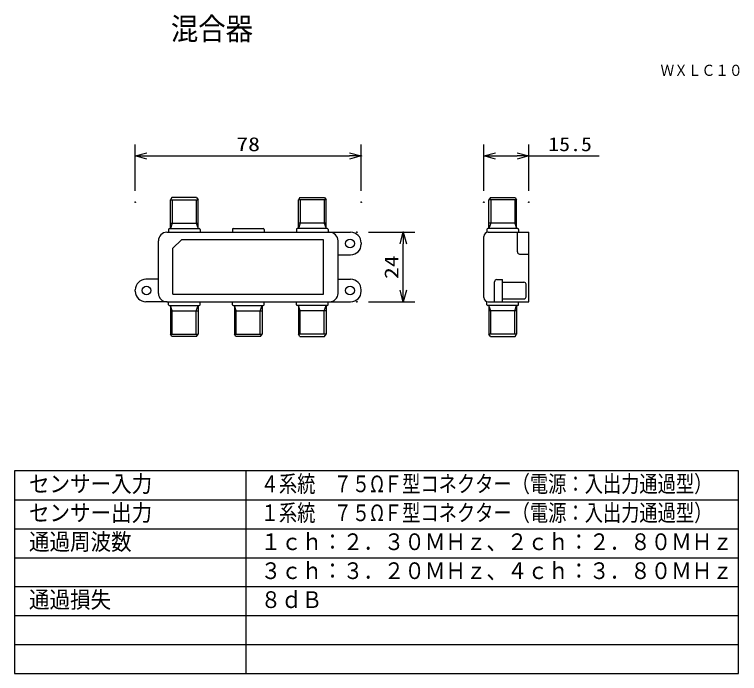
# Model space of a CAD drawing. Units: millimetres, scale not verified. Extents: x -63 to 63, y -57 to 57.
import ezdxf
from ezdxf.enums import TextEntityAlignment as Align

# ---------------------------------------------------------------- set-up
doc = ezdxf.new("R2010")
doc.units = ezdxf.units.MM
doc.header["$LTSCALE"] = 0.190236
doc.header["$PDMODE"] = 32
doc.header["$PDSIZE"] = 0.0951
for name, color, linetype in [('0-0_MOJI1', 2, 'Continuous'), ('0-1_TOUROKU', 1, 'Continuous'), ('0-2_GAIKEI', 7, 'Continuous'), ('0-3_WAKU', 7, 'Continuous')]:
    doc.layers.add(name, color=color, linetype=linetype)
doc.styles.add('ＭＳ ゴシック', font='')
doc.styles.get('ＭＳ ゴシック').set_extended_font_data('MS Gothic')

# ---------------------------------------------------------------- blocks, each defined once
blk = doc.blocks.new('_OPEN30')
at = {"layer": '0-3_WAKU'}
blk.add_line((0, 0), (-1, 0), dxfattribs=at)
blk.add_lwpolyline([(-1, 0.26795), (0, 0), (-1, -0.26795)], dxfattribs=at)

msp = doc.modelspace()

# ---------------------------------------------------------------- linework, layer by layer
at = {"layer": '0-2_GAIKEI', "color": 3}
for p, q in [((-41.6419, 26.8788), (-41.6419, 34.8788)), ((-2.6418, 26.8788), (-2.6418, 34.8788)), ((18.5315, 26.8788), (18.5315, 34.8788)), ((26.2815, 26.8788), (26.2815, 34.8788)), ((-39.6419, 32.8788), (-4.6418, 32.8788)), ((20.5315, 32.8788), (24.2815, 32.8788)), ((26.2815, 32.8788), (38.4482, 32.8788)), ((-1.3825, 19.6952), (6.6175, 19.6952)), ((4.6175, 9.6952), (4.6175, 17.6952)), ((-1.3825, 7.6952), (6.6175, 7.6952))]:
    msp.add_line(p, q, dxfattribs=at)
at = {"layer": '0-2_GAIKEI'}
for p, q in [((-35.3122, 25.6952), (-35.5745, 25.2766)), ((-35.5745, 20.3399), (-35.5745, 25.2766)), ((-31.0577, 25.6952), (-35.3122, 25.6952)), ((-31.0577, 25.6952), (-30.7954, 25.2766)), ((-30.7954, 20.3399), (-30.7954, 25.2766)), ((-13.2259, 25.6952), (-13.4882, 25.2766)), ((-13.4882, 20.3399), (-13.4882, 25.2766)), ((-8.7092, 20.3399), (-8.7092, 25.2766)), ((19.6636, 25.6952), (19.4013, 25.2766)), ((19.4013, 20.3399), (19.4013, 25.2766)), ((19.6636, 25.6952), (23.918, 25.6952)), ((23.918, 25.6952), (24.1803, 25.2766)), ((24.1803, 20.3399), (24.1803, 25.2766)), ((-35.924, 20.1942), (-35.924, 19.6952)), ((-35.7783, 20.3399), (-30.5917, 20.3399)), ((-30.4459, 20.1942), (-30.4459, 19.6952)), ((-24.8809, 20.1942), (-24.8809, 19.6952)), ((-24.7351, 20.3399), (-19.5485, 20.3399)), ((-19.4028, 20.1942), (-19.4028, 19.6952)), ((-13.8378, 20.1942), (-13.8378, 19.6952)), ((-8.5054, 20.3399), (-13.692, 20.3399)), ((-8.3596, 20.1942), (-8.3596, 19.6952)), ((19.0517, 20.1942), (19.0517, 19.6952)), ((24.3841, 20.3399), (19.1975, 20.3399)), ((24.5299, 20.1942), (24.5299, 19.6952)), ((-36.1842, 19.6952), (-8.0994, 19.6952)), ((-8.1487, 19.6952), (-4.4639, 19.6952)), ((18.5315, 8.424), (18.5315, 18.9664)), ((19.2603, 19.6952), (26.2815, 19.6952)), ((26.2815, 7.6952), (26.2815, 19.6952)), ((-37.6419, 9.1528), (-37.6419, 18.2376)), ((-6.6418, 9.1528), (-6.6418, 18.2376)), ((-2.6418, 17.8732), (-2.6418, 17.6345)), ((-6.6418, 15.8124), (-4.4639, 15.8124)), ((-37.6419, 11.578), (-39.8198, 11.578)), ((-6.6418, 11.578), (-4.4639, 11.578)), ((-41.6419, 9.5172), (-41.6419, 9.7559)), ((-2.6418, 9.5172), (-2.6418, 9.7559)), ((-36.135, 7.6952), (-39.8198, 7.6952)), ((-36.1842, 7.6952), (-8.0994, 7.6952)), ((-35.924, 7.1962), (-35.924, 7.6952)), ((-30.4459, 7.1962), (-30.4459, 7.6952)), ((-24.8809, 7.1962), (-24.8809, 7.6952)), ((-19.4028, 7.1962), (-19.4028, 7.6952)), ((-13.8378, 7.1962), (-13.8378, 7.6952)), ((-8.3596, 7.1962), (-8.3596, 7.6952)), ((-8.1487, 7.6952), (-4.4639, 7.6952)), ((19.0517, 7.1962), (19.0517, 7.6952)), ((19.2603, 7.6952), (26.2815, 7.6952)), ((24.5299, 7.1962), (24.5299, 7.6952)), ((-35.7783, 7.0505), (-30.5917, 7.0505)), ((-35.5745, 7.0505), (-35.5745, 2.1138)), ((-30.7954, 7.0505), (-30.7954, 2.1138)), ((-24.7351, 7.0505), (-19.5485, 7.0505)), ((-24.5314, 7.0505), (-24.5314, 2.1138)), ((-19.7523, 7.0505), (-19.7523, 2.1138)), ((-8.5054, 7.0505), (-13.692, 7.0505)), ((-13.4882, 7.0505), (-13.4882, 2.1138)), ((-8.7092, 7.0505), (-8.7092, 2.1138)), ((24.3841, 7.0505), (19.1975, 7.0505)), ((19.4013, 7.0505), (19.4013, 2.1138)), ((24.1803, 7.0505), (24.1803, 2.1138)), ((-31.0577, 1.6952), (-30.7954, 2.1138)), ((-20.0146, 1.6952), (-24.2691, 1.6952)), ((-20.0146, 1.6952), (-19.7523, 2.1138)), ((-13.2259, 1.6952), (-13.4882, 2.1138)), ((-13.2259, 1.6952), (-8.9715, 1.6952)), ((-8.9715, 1.6952), (-8.7092, 2.1138)), ((19.6636, 1.6952), (19.4013, 2.1138))]:
    msp.add_line(p, q, dxfattribs=at)
at = {"layer": '0-2_GAIKEI', "color": 1}
for p, q in [((-35.5745, 25.2766), (-30.7954, 25.2766)), ((-35.2522, 25.2766), (-35.2522, 21.2639)), ((-8.7092, 25.2766), (-13.4882, 25.2766)), ((-13.1659, 25.2766), (-13.1659, 21.2639)), ((24.1803, 25.2766), (19.4013, 25.2766)), ((23.858, 25.2766), (23.858, 21.2639)), ((-35.5745, 21.2639), (-30.7954, 21.2639)), ((-35.2522, 21.2639), (-35.5745, 20.3399)), ((-13.1659, 21.2639), (-13.4882, 20.3399)), ((-8.7092, 21.2639), (-13.4882, 21.2639)), ((24.1803, 21.2639), (19.4013, 21.2639)), ((23.858, 21.2639), (24.1803, 20.3399)), ((24.33, 16.3018), (24.33, 19.6952)), ((-35.147, 16.9538), (-33.6959, 18.4058)), ((-9.177, 18.4058), (-33.6959, 18.4058)), ((-9.177, 8.9855), (-9.177, 18.4058)), ((-35.147, 8.9855), (-35.147, 16.9538)), ((24.6944, 15.9374), (26.2815, 15.9374)), ((20.7549, 11.5352), (21.7612, 11.5352)), ((21.7612, 7.6952), (21.7612, 11.5352)), ((20.3905, 7.6952), (20.3905, 11.1708)), ((21.7612, 11.0767), (25.4494, 11.0767)), ((25.8138, 8.5689), (25.8138, 10.7123)), ((-35.147, 8.9855), (-9.177, 8.9855)), ((21.7612, 8.2045), (25.4494, 8.2045)), ((-31.1178, 6.1265), (-30.7954, 7.0505)), ((-24.209, 6.1265), (-24.5314, 7.0505)), ((-9.0315, 6.1265), (-8.7092, 7.0505)), ((19.7236, 6.1265), (19.4013, 7.0505)), ((-35.5745, 6.1265), (-30.7954, 6.1265)), ((-31.1178, 2.1138), (-31.1178, 6.1265)), ((-24.5314, 6.1265), (-19.7523, 6.1265)), ((-24.209, 2.1138), (-24.209, 6.1265)), ((-8.7092, 6.1265), (-13.4882, 6.1265)), ((-9.0315, 2.1138), (-9.0315, 6.1265)), ((24.1803, 6.1265), (19.4013, 6.1265)), ((19.7236, 2.1138), (19.7236, 6.1265)), ((-35.5745, 2.1138), (-30.7954, 2.1138)), ((-24.2691, 1.6952), (-24.5314, 2.1138)), ((-24.5314, 2.1138), (-19.7523, 2.1138)), ((-8.7092, 2.1138), (-13.4882, 2.1138)), ((24.1803, 2.1138), (19.4013, 2.1138))]:
    msp.add_line(p, q, dxfattribs=at)
for points in [[(-31.1178, 25.2766), (-31.1178, 21.2639), (-30.7954, 20.3399)], [(-9.0315, 25.2766), (-9.0315, 21.2639), (-8.7092, 20.3399)], [(19.7236, 25.2766), (19.7236, 21.2639), (19.4013, 20.3399)], [(-35.2522, 2.1138), (-35.2522, 6.1265), (-35.5745, 7.0505)], [(-20.0746, 2.1138), (-20.0746, 6.1265), (-19.7523, 7.0505)], [(-13.1659, 2.1138), (-13.1659, 6.1265), (-13.4882, 7.0505)], [(23.858, 2.1138), (23.858, 6.1265), (24.1803, 7.0505)]]:
    msp.add_lwpolyline(points, dxfattribs=at)
at = {"layer": '0-2_GAIKEI'}
for points in [[(-13.2259, 25.6952), (-8.9715, 25.6952), (-8.7092, 25.2766)], [(-31.0577, 1.6952), (-35.3122, 1.6952), (-35.5745, 2.1138)], [(19.6636, 1.6952), (23.918, 1.6952), (24.1803, 2.1138)]]:
    msp.add_lwpolyline(points, dxfattribs=at)
at = {"layer": '0-2_GAIKEI', "color": 1}
for centre in [(-4.5733, 17.7538), (-39.7104, 9.6366), (-4.5733, 9.6366)]:
    msp.add_circle(centre, 0.758, dxfattribs=at)
at = {"layer": '0-2_GAIKEI'}
for centre, radius, start, end in [((-35.7783, 20.1942), 0.1458, 90, 180), ((-30.5917, 20.1942), 0.1458, 360, 90), ((-24.7351, 20.1942), 0.1458, 90, 180), ((-19.5485, 20.1942), 0.1458, 360, 90), ((-13.692, 20.1942), 0.1458, 90, 180), ((-8.5054, 20.1942), 0.1458, 360, 90), ((19.1975, 20.1942), 0.1458, 90, 180), ((24.3841, 20.1942), 0.1458, 360, 90), ((-36.1842, 18.2376), 1.4576, 90, 180), ((-8.0994, 18.2376), 1.4576, 0, 90), ((-4.4639, 17.8732), 1.822, 0, 90), ((19.2603, 18.9664), 0.7288, 90, 180), ((-4.4639, 17.6345), 1.822, 270, 0), ((-39.8198, 9.7559), 1.822, 90, 180), ((-4.4639, 9.7559), 1.822, 360, 90), ((-39.8198, 9.5172), 1.822, 180, 270), ((-36.1842, 9.1528), 1.4576, 180, 270), ((-8.0994, 9.1528), 1.4576, 270, 0), ((-4.4639, 9.5172), 1.822, 270, 0), ((19.2603, 8.424), 0.7288, 180, 270), ((-35.7783, 7.1962), 0.1458, 180, 270), ((-30.5917, 7.1962), 0.1458, 270, 0), ((-24.7351, 7.1962), 0.1458, 180, 270), ((-19.5485, 7.1962), 0.1458, 270, 0), ((-13.692, 7.1962), 0.1458, 180, 270), ((-8.5054, 7.1962), 0.1458, 270, 0), ((19.1975, 7.1962), 0.1458, 180, 270), ((24.3841, 7.1962), 0.1458, 270, 0)]:
    msp.add_arc(centre, radius, start, end, dxfattribs=at)
at = {"layer": '0-2_GAIKEI', "color": 1}
for centre, start, end in [((24.6944, 16.3018), 180, 270), ((20.7549, 11.1708), 90, 180), ((25.4494, 10.7123), 0, 90), ((25.4494, 8.5689), 270, 0)]:
    msp.add_arc(centre, 0.3644, start, end, dxfattribs=at)
at = {"layer": '0-3_WAKU', "color": 4}
for p, q in [((62.5001, -21.5), (-62.5001, -21.5)), ((-62.5001, -21.5), (-62.5001, -56.5001)), ((-22.5, -56.5001), (-22.5, -21.5)), ((62.5001, -56.5001), (62.5001, -21.5)), ((-62.5001, -56.5001), (62.5001, -56.5001))]:
    msp.add_line(p, q, dxfattribs=at)
at = {"layer": '0-3_WAKU', "color": 1}
for p, q in [((-62.5001, -26.5), (62.5001, -26.5)), ((-62.5001, -31.5001), (62.5001, -31.5001)), ((-62.5001, -36.5001), (62.5001, -36.5001)), ((-62.5001, -41.5001), (62.5001, -41.5001)), ((-62.5001, -46.5001), (62.5001, -46.5001)), ((-62.5001, -51.5001), (62.5001, -51.5001))]:
    msp.add_line(p, q, dxfattribs=at)
at = {"layer": '0-3_WAKU'}
for p in [(-2.6418, 32.8788), (26.2815, 32.8788), (-41.6419, 24.8788), (-2.6418, 24.8788), (18.5315, 24.8788), (26.2815, 24.8788), (-3.3825, 19.6952), (4.6175, 19.6952), (-3.3825, 7.6952)]:
    msp.add_point(p, dxfattribs=at)

# ---------------------------------------------------------------- block references
at = {"layer": '0-2_GAIKEI', "xscale": 2, "yscale": 2}
for p, rotation in [((-41.6419, 32.8788), 180), ((18.5315, 32.8788), 180), ((4.6175, 19.6952), 90), ((4.6175, 7.6952), 270)]:
    msp.add_blockref('_OPEN30', p, dxfattribs=dict(at, rotation=rotation))
for p in [(-2.6418, 32.8788), (26.2815, 32.8788)]:
    msp.add_blockref('_OPEN30', p, dxfattribs=at)

# ---------------------------------------------------------------- texts
at = {"layer": '0-0_MOJI1', "style": 'ＭＳ ゴシック'}
for s, height, width, p in [('混合器', 3.848, 0.9, (-35.5001, 51.7599)), ('センサー入力', 2.887, 0.9, (-60.0001, -26.0552)), ('４系統\u3000７５ΩＦ型コネクター（電源：入出力通過型）', 2.887, 0.8, (-20, -26.0552)), ('センサー出力', 2.887, 0.9, (-60.0001, -31.0552)), ('１系統\u3000７５ΩＦ型コネクター（電源：入出力通過型）', 2.887, 0.8, (-20, -31.0552)), ('通過周波数', 2.887, 0.9, (-60.0001, -36.0552)), ('１ｃｈ：２．３０ＭＨｚ、２ｃｈ：２．８０ＭＨｚ', 2.887, 0.9, (-20, -36.0552)), ('３ｃｈ：３．２０ＭＨｚ、４ｃｈ：３．８０ＭＨｚ', 2.887, 0.9, (-20, -41.0552)), ('通過損失', 2.887, 0.9, (-60.0001, -46.0552)), ('８ｄＢ', 2.887, 0.9, (-20, -46.0552))]:
    msp.add_text(s, height=height, dxfattribs=dict(at, width=width)).set_placement(p, align=Align.BOTTOM_LEFT)
at = {"layer": '0-1_TOUROKU', "style": 'ＭＳ ゴシック', "width": 0.9}
msp.add_text('ＷＸＬＣ１０', height=1.925, dxfattribs=at).set_placement((49.0334, 46.13), align=Align.BOTTOM_LEFT)
at = {"layer": '0-2_GAIKEI', "color": 3, "style": 'ＭＳ ゴシック'}
for s, width, p in [('78', 1.25, (-24.2088, 32.9884)), ('15.5', 1.15, (29.6575, 32.9884))]:
    msp.add_text(s, height=2.406, dxfattribs=dict(at, width=width)).set_placement(p, align=Align.BOTTOM_LEFT)
at = {"layer": '0-2_GAIKEI', "color": 3, "style": 'ＭＳ ゴシック', "width": 1.25}
msp.add_text('24', height=2.406, rotation=90, dxfattribs=at).set_placement((4.5079, 11.6283), align=Align.BOTTOM_LEFT)

doc.saveas('drawing.dxf')
